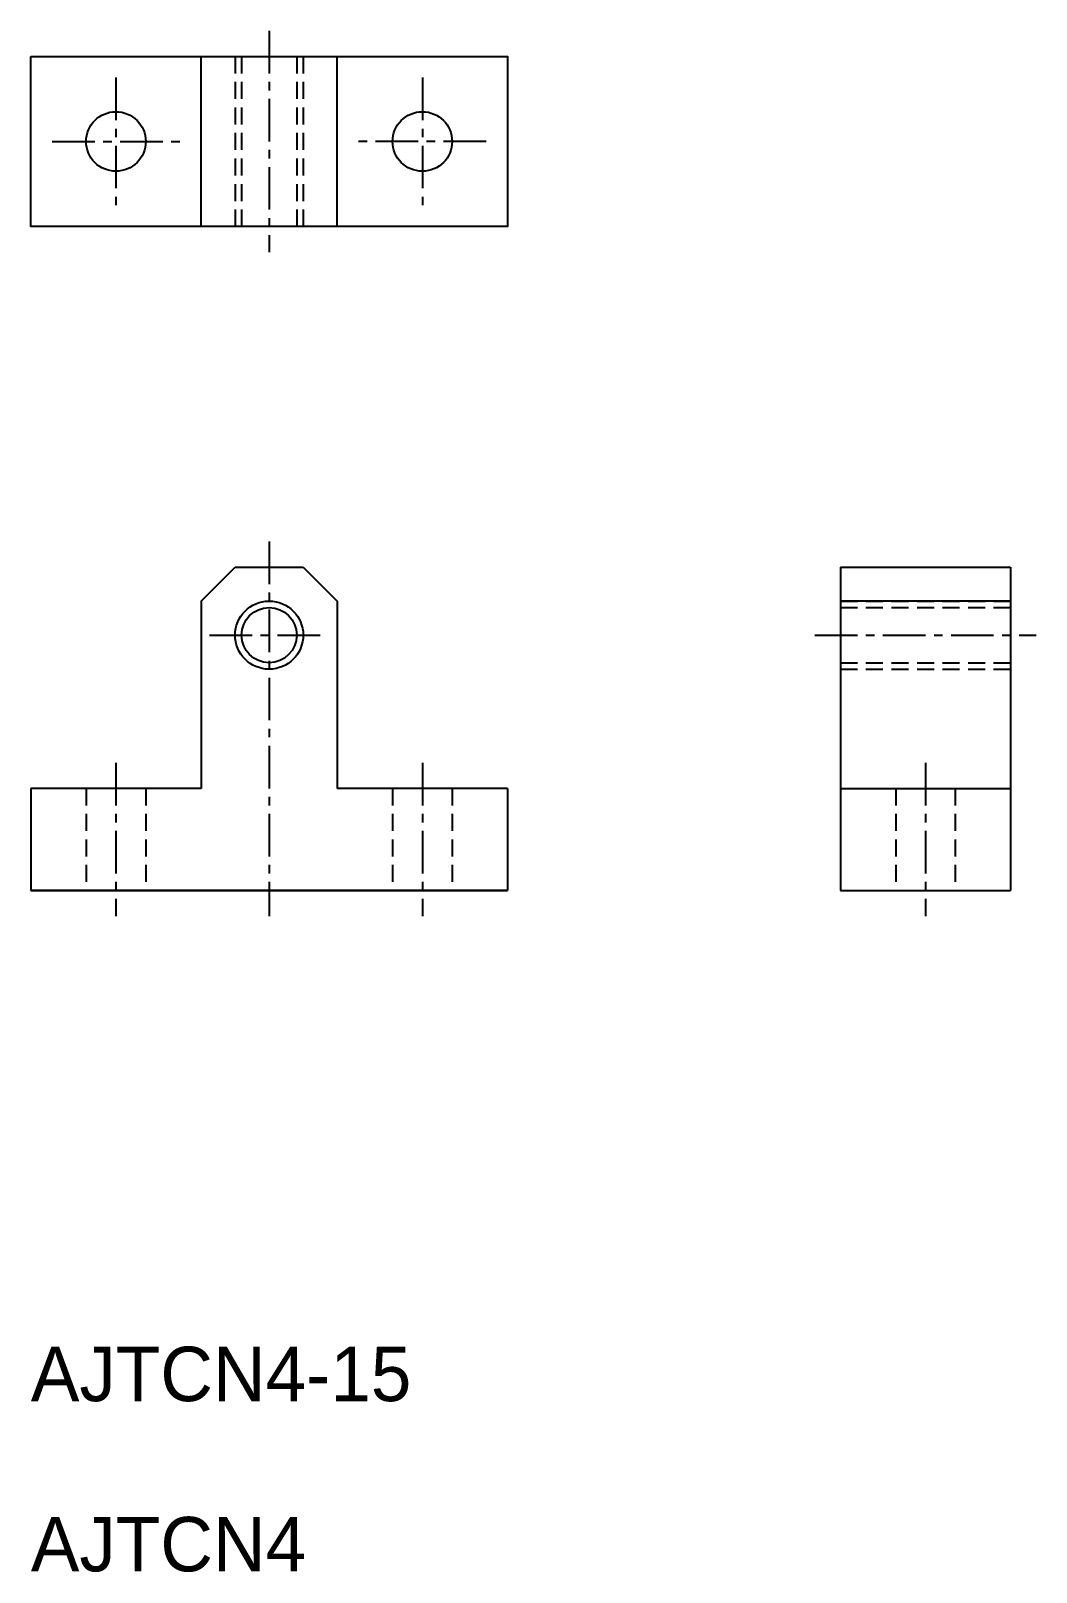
# Model space of a CAD drawing. Extents: x -563 to -504, y -919.9 to -829.3.
import ezdxf

# ---------------------------------------------------------------- set-up
doc = ezdxf.new("R2010")
doc.units = 0
doc.header["$LTSCALE"] = 2
doc.linetypes.add('CENTER', pattern=[2, 1.25, -0.25, 0.25, -0.25])
doc.linetypes.add('DASHED', pattern=[0.75, 0.5, -0.25])
doc.layers.get('0').update_dxf_attribs({"linetype": 'CONTINUOUS'})
doc.layers.add('CENTER', color=1, linetype='CENTER')

msp = doc.modelspace()

# ---------------------------------------------------------------- linework, layer by layer
at = {"color": 7, "linetype": 'CONTINUOUS'}
for p, q in [((-553.04, -840.841), (-553.04, -830.841)), ((-553.04, -840.841), (-553.04, -830.841)), ((-545.04, -840.841), (-545.04, -830.841)), ((-545.04, -840.841), (-545.04, -830.841)), ((-553.04, -862.841), (-551.04, -860.841)), ((-551.04, -860.841), (-547.04, -860.841)), ((-547.04, -860.841), (-545.04, -862.841)), ((-515.48, -860.841), (-515.48, -879.841)), ((-515.48, -860.841), (-505.48, -860.841)), ((-505.48, -860.841), (-505.48, -879.841)), ((-553.04, -862.841), (-553.04, -873.841)), ((-545.04, -862.841), (-545.04, -873.841)), ((-505.48, -862.841), (-515.48, -862.841)), ((-553.04, -873.841), (-563.04, -873.841)), ((-563.04, -873.841), (-563.04, -879.841)), ((-535.04, -873.841), (-545.04, -873.841)), ((-535.04, -873.841), (-535.04, -879.841)), ((-515.48, -873.841), (-505.48, -873.841)), ((-535.04, -879.841), (-563.04, -879.841)), ((-563.04, -879.841), (-535.04, -879.841)), ((-515.48, -879.841), (-505.48, -879.841))]:
    msp.add_line(p, q, dxfattribs=at)
at = {"color": 3, "linetype": 'DASHED'}
for p, q in [((-551.04, -830.841), (-551.04, -840.841)), ((-550.661, -830.841), (-550.661, -840.841)), ((-547.419, -830.841), (-547.419, -840.841)), ((-547.04, -830.841), (-547.04, -840.841)), ((-515.48, -862.841), (-505.48, -862.841)), ((-515.48, -863.22), (-505.48, -863.22)), ((-515.48, -866.462), (-505.48, -866.462)), ((-515.48, -866.841), (-505.48, -866.841)), ((-559.79, -873.841), (-559.79, -879.841)), ((-556.29, -873.841), (-556.29, -879.841)), ((-541.79, -873.841), (-541.79, -879.841)), ((-538.29, -873.841), (-538.29, -879.841)), ((-512.23, -873.841), (-512.23, -879.841)), ((-508.73, -873.841), (-508.73, -879.841))]:
    msp.add_line(p, q, dxfattribs=at)
at = {"color": 7, "linetype": 'CONTINUOUS'}
msp.add_lwpolyline([(-563.04, -830.841), (-535.04, -830.841), (-535.04, -840.841), (-563.04, -840.841)], close=True, dxfattribs=at)
for centre, radius in [((-558.04, -835.841), 1.75), ((-540.04, -835.841), 1.75), ((-549.04, -864.841), 1.621)]:
    msp.add_circle(centre, radius, dxfattribs=at)
at = {"color": 3, "linetype": 'CONTINUOUS'}
msp.add_circle((-549.04, -864.841), 2, dxfattribs=at)
at = {"layer": 'CENTER', "color": 1, "linetype": 'CENTER'}
for p, q in [((-549.04, -829.341), (-549.04, -842.341)), ((-558.04, -832.091), (-558.04, -839.591)), ((-540.04, -832.091), (-540.04, -839.591)), ((-561.79, -835.841), (-554.29, -835.841)), ((-536.29, -835.841), (-543.79, -835.841)), ((-549.04, -859.341), (-549.04, -881.341)), ((-552.54, -864.841), (-545.54, -864.841)), ((-516.98, -864.841), (-503.98, -864.841)), ((-558.04, -872.341), (-558.04, -881.341)), ((-540.04, -872.341), (-540.04, -881.341)), ((-510.48, -872.341), (-510.48, -881.341))]:
    msp.add_line(p, q, dxfattribs=at)

# ---------------------------------------------------------------- texts
at = {"color": 7, "linetype": 'CONTINUOUS'}
for s, p in [('AJTCN4-15', (-563.04, -909.841)), ('AJTCN4', (-563.04, -919.841))]:
    msp.add_text(s, height=3.2, dxfattribs=at).set_placement(p)

doc.saveas('drawing.dxf')
